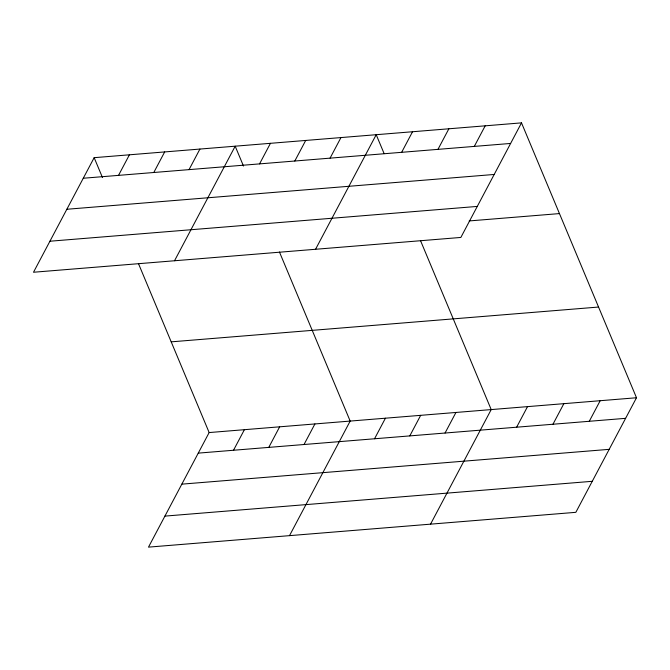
<?xml version="1.0" encoding="UTF-8"?>
<svg xmlns="http://www.w3.org/2000/svg" width="670" height="670" viewBox="0 0 670 670"><rect width="100%" height="100%" fill="white"/><g stroke="black" fill="none" stroke-linecap="round" stroke-linejoin="round"><path stroke-width="1" d="M94.16 157.676L33.5 272.246L460.851 237.44L521.511 122.87L94.16 157.676L102.46 177.517M118.523 175.373L129.419 154.804M153.782 172.508L164.678 151.931M189.041 169.636L199.928 149.058M174.527 260.756L235.187 146.194L243.486 166.034M259.55 163.89L270.446 143.321M294.808 161.018L305.704 140.449M330.067 158.145L340.955 137.576M138.422 263.494L209.149 432.56L148.489 547.13L575.84 512.324L636.5 397.754L521.511 122.87M315.553 249.273L376.213 134.704L384.119 153.606M233.512 450.257L244.399 429.688M401.648 152.316L412.536 131.747M268.771 447.393L279.658 426.815M437.971 149.36L448.867 128.791M304.021 444.52L314.917 423.942M474.301 146.403L485.189 125.834M289.515 535.64L350.175 421.078L279.449 252.004M374.538 438.775L385.426 418.206M409.797 435.902L420.685 415.333M445.048 433.029L455.943 412.46M430.542 524.158L491.202 409.588L420.475 240.522M516.637 427.2L527.524 406.631M552.959 424.244L563.847 403.675M589.282 421.288L600.178 400.719M83.273 178.245L510.624 143.447M66.841 209.266L494.2 174.46M49.923 241.225L477.274 206.419M469.168 220.941L559.458 213.588M171.202 341.851L598.553 307.044M209.149 432.56L636.5 397.754M198.253 453.129L625.613 418.331M181.83 484.15L609.181 449.344M164.912 516.109L592.263 481.303"/></g></svg>
